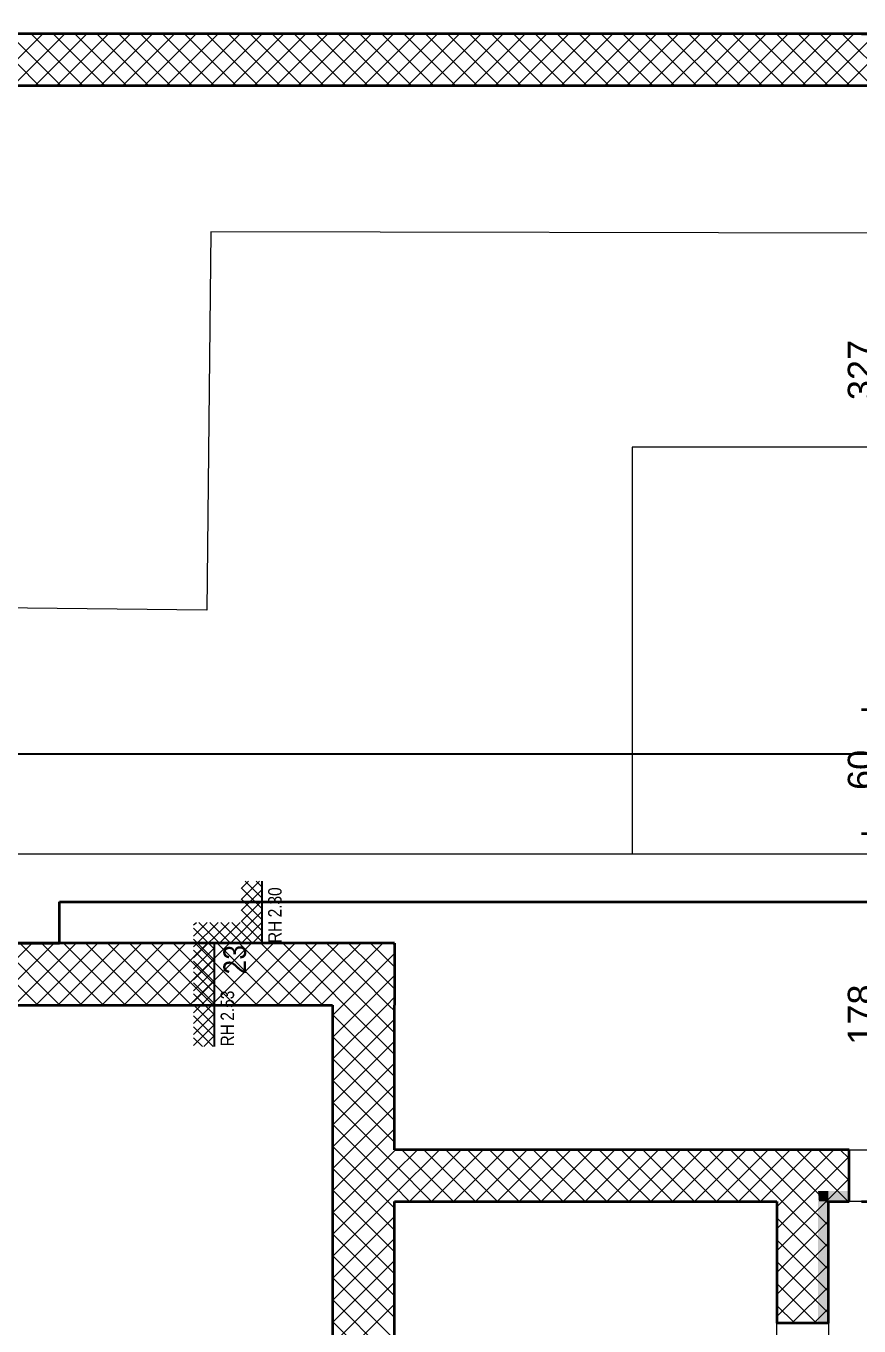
# Model space of a CAD drawing. Extents: x 885 to 2021, y 330 to 1122.
# Drawn here: x 1101.9 to 1182.5, y 712.5 to 838.3 of the extents above; entities that cross this region are included whole.
import ezdxf
from ezdxf.lldxf.tags import DXFTag

# ---------------------------------------------------------------- set-up
doc = ezdxf.new("R2010")
doc.units = 0
doc.layers.get('0').update_dxf_attribs({"lineweight": 25})
for name, color, linetype, lineweight in [('000 Kataster Abbruch', 7, 'Continuous', 25), ('010 Aussenwände Bauteilschraffuren Neu', 7, 'Continuous', 25), ('010 Aussenwände Neu', 7, 'Continuous', 25), ('015 Innenwände Bauteilschraffuren Neu', 7, 'Continuous', 25), ('015 Innenwände Neu', 7, 'Continuous', 25), ('027 Oberhalb Neu', 7, 'Continuous', 25), ('080 Raum Innen Kontur Neu', 7, 'Continuous', 25), ('160 Beschriftungen Ausführung Neu', 7, 'Continuous', 25), ('260 Kennzeichnung Sichtbeton Neu', 7, 'Continuous', 25)]:
    doc.layers.add(name, color=color, linetype=linetype, lineweight=lineweight)
doc.layers.add('S_Regenwasser_Einlage@DELETE-EINSTRICH', color=7, linetype='fein_strichliert', lineweight=25, true_color=0x0066cc)
doc.layers.add('S_T_Mass_Einlage', color=7, linetype='Continuous', lineweight=35, true_color=0x0080ff)
doc.styles.get("Standard").update_dxf_attribs({"font": 'arial.ttf'})
tags = doc.linetypes.add('fein_strichliert', pattern=[4, 1, -2, 1]).pattern_tags.tags
tags[8:9] = [DXFTag(74, 4), DXFTag(75, 0), DXFTag(340, '0'), DXFTag(46, 0.0), DXFTag(50, 0.0), DXFTag(44, 0.0), DXFTag(45, 0.0)]
tags[6:7] = [DXFTag(74, 4), DXFTag(75, 0), DXFTag(340, '0'), DXFTag(46, 0.0), DXFTag(50, 0.0), DXFTag(44, 0.0), DXFTag(45, 0.0)]
tags[4:5] = [DXFTag(74, 4), DXFTag(75, 0), DXFTag(340, '0'), DXFTag(46, 0.0), DXFTag(50, 0.0), DXFTag(44, 0.0), DXFTag(45, 0.0)]
tags = doc.linetypes.add('Strich 2_1mm', pattern=[0.003, 0.002, -0.001]).pattern_tags.tags
tags[6:7] = [DXFTag(74, 4), DXFTag(75, 0), DXFTag(340, '0'), DXFTag(46, 1.0), DXFTag(50, 0.0), DXFTag(44, 0.0), DXFTag(45, 0.0)]
tags[4:5] = [DXFTag(74, 4), DXFTag(75, 0), DXFTag(340, '0'), DXFTag(46, 1.0), DXFTag(50, 0.0), DXFTag(44, 0.0), DXFTag(45, 0.0)]
tags = doc.linetypes.add('Strichpunkt 3_1_1mm Achsen', pattern=[0.005, 0.003, -0.001, 0, -0.001]).pattern_tags.tags
tags[10:11] = [DXFTag(74, 4), DXFTag(75, 0), DXFTag(340, '0'), DXFTag(46, 1.0), DXFTag(50, 0.0), DXFTag(44, 0.0), DXFTag(45, 0.0)]
tags[8:9] = [DXFTag(74, 4), DXFTag(75, 0), DXFTag(340, '0'), DXFTag(46, 1.0), DXFTag(50, 0.0), DXFTag(44, 0.0), DXFTag(45, 0.0)]
tags[6:7] = [DXFTag(74, 4), DXFTag(75, 0), DXFTag(340, '0'), DXFTag(46, 1.0), DXFTag(50, 0.0), DXFTag(44, 0.0), DXFTag(45, 0.0)]
tags[4:5] = [DXFTag(74, 4), DXFTag(75, 0), DXFTag(340, '0'), DXFTag(46, 1.0), DXFTag(50, 0.0), DXFTag(44, 0.0), DXFTag(45, 0.0)]
tags = doc.linetypes.add('Strichpunkt 6_2_2mm Schnitt', pattern=[0.5, 0.3, -0.1, 0, -0.1]).pattern_tags.tags
tags[10:11] = [DXFTag(74, 4), DXFTag(75, 0), DXFTag(340, '0'), DXFTag(46, 1.0), DXFTag(50, 0.0), DXFTag(44, 0.0), DXFTag(45, 0.0)]
tags[8:9] = [DXFTag(74, 4), DXFTag(75, 0), DXFTag(340, '0'), DXFTag(46, 1.0), DXFTag(50, 0.0), DXFTag(44, 0.0), DXFTag(45, 0.0)]
tags[6:7] = [DXFTag(74, 4), DXFTag(75, 0), DXFTag(340, '0'), DXFTag(46, 1.0), DXFTag(50, 0.0), DXFTag(44, 0.0), DXFTag(45, 0.0)]
tags[4:5] = [DXFTag(74, 4), DXFTag(75, 0), DXFTag(340, '0'), DXFTag(46, 1.0), DXFTag(50, 0.0), DXFTag(44, 0.0), DXFTag(45, 0.0)]

# ---------------------------------------------------------------- blocks, each defined once
blk = doc.blocks.new('Referenz-A0T8DINEAL', base_point=(896.59, 372.19))
at = {"layer": '000 Kataster Abbruch', "color": 0, "linetype": 'Strich 2_1mm', "lineweight": 13, "ltscale": 0.002197}
for p, q in [((1119.8, 818.41), (1119.41, 781.81)), ((1191.28, 818.28), (1119.8, 818.41)), ((1119.41, 781.81), (1023.16, 782.83))]:
    blk.add_line(p, q, dxfattribs=at)
at = {"layer": '010 Aussenwände Bauteilschraffuren Neu', "color": 0, "linetype": 'Continuous', "lineweight": 0, "ltscale": 0.0169}
for p, q in [((1103.17, 832.6), (1098.17, 837.6)), ((1098.55, 832.6), (1103.55, 837.6)), ((1105.3, 832.6), (1100.3, 837.6)), ((1100.68, 832.6), (1105.68, 837.6)), ((1107.42, 832.6), (1102.42, 837.6)), ((1102.8, 832.6), (1107.8, 837.6)), ((1109.54, 832.6), (1104.54, 837.6)), ((1104.92, 832.6), (1109.92, 837.6)), ((1111.66, 832.6), (1106.66, 837.6)), ((1107.04, 832.6), (1112.04, 837.6)), ((1113.78, 832.6), (1108.78, 837.6)), ((1109.16, 832.6), (1114.16, 837.6)), ((1115.9, 832.6), (1110.9, 837.6)), ((1111.28, 832.6), (1116.28, 837.6)), ((1118.02, 832.6), (1113.02, 837.6)), ((1113.4, 832.6), (1118.4, 837.6)), ((1120.15, 832.6), (1115.15, 837.6)), ((1115.52, 832.6), (1120.52, 837.6)), ((1122.27, 832.6), (1117.27, 837.6)), ((1117.65, 832.6), (1122.65, 837.6)), ((1124.39, 832.6), (1119.39, 837.6)), ((1119.77, 832.6), (1124.77, 837.6)), ((1126.51, 832.6), (1121.51, 837.6)), ((1121.89, 832.6), (1126.89, 837.6)), ((1128.63, 832.6), (1123.63, 837.6)), ((1124.01, 832.6), (1129.01, 837.6)), ((1130.75, 832.6), (1125.75, 837.6)), ((1126.13, 832.6), (1131.13, 837.6)), ((1132.87, 832.6), (1127.87, 837.6)), ((1128.25, 832.6), (1133.25, 837.6)), ((1134.99, 832.6), (1129.99, 837.6)), ((1130.37, 832.6), (1135.37, 837.6)), ((1137.12, 832.6), (1132.12, 837.6)), ((1132.5, 832.6), (1137.5, 837.6)), ((1139.24, 832.6), (1134.24, 837.6)), ((1134.62, 832.6), (1139.62, 837.6)), ((1141.36, 832.6), (1136.36, 837.6)), ((1136.74, 832.6), (1141.74, 837.6)), ((1143.48, 832.6), (1138.48, 837.6)), ((1138.86, 832.6), (1143.86, 837.6)), ((1145.6, 832.6), (1140.6, 837.6)), ((1140.98, 832.6), (1145.98, 837.6)), ((1147.72, 832.6), (1142.72, 837.6)), ((1143.1, 832.6), (1148.1, 837.6)), ((1149.84, 832.6), (1144.84, 837.6)), ((1145.22, 832.6), (1150.22, 837.6)), ((1151.97, 832.6), (1146.97, 837.6)), ((1147.34, 832.6), (1152.34, 837.6)), ((1154.09, 832.6), (1149.09, 837.6)), ((1149.47, 832.6), (1154.47, 837.6)), ((1156.21, 832.6), (1151.21, 837.6)), ((1151.59, 832.6), (1156.59, 837.6)), ((1158.33, 832.6), (1153.33, 837.6)), ((1153.71, 832.6), (1158.71, 837.6)), ((1160.45, 832.6), (1155.45, 837.6)), ((1155.83, 832.6), (1160.83, 837.6)), ((1162.57, 832.6), (1157.57, 837.6)), ((1157.95, 832.6), (1162.95, 837.6)), ((1164.69, 832.6), (1159.69, 837.6)), ((1160.07, 832.6), (1165.07, 837.6)), ((1166.81, 832.6), (1161.81, 837.6)), ((1162.19, 832.6), (1167.19, 837.6)), ((1168.94, 832.6), (1163.94, 837.6)), ((1164.31, 832.6), (1169.31, 837.6)), ((1171.06, 832.6), (1166.06, 837.6)), ((1166.44, 832.6), (1171.44, 837.6)), ((1173.18, 832.6), (1168.18, 837.6)), ((1168.56, 832.6), (1173.56, 837.6)), ((1175.3, 832.6), (1170.3, 837.6)), ((1170.68, 832.6), (1175.68, 837.6)), ((1177.42, 832.6), (1172.42, 837.6)), ((1172.8, 832.6), (1177.8, 837.6)), ((1179.54, 832.6), (1174.54, 837.6)), ((1174.92, 832.6), (1179.92, 837.6)), ((1181.66, 832.6), (1176.66, 837.6)), ((1177.04, 832.6), (1182.04, 837.6)), ((1183.78, 832.6), (1178.78, 837.6)), ((1179.16, 832.6), (1184.16, 837.6)), ((1185.91, 832.6), (1180.91, 837.6)), ((1181.29, 832.6), (1186.29, 837.6))]:
    blk.add_line(p, q, dxfattribs=at)
at = {"layer": '010 Aussenwände Neu', "color": 0, "lineweight": 35}
for p, q in [((1527.88, 837.6), (1085.58, 837.6)), ((1085.58, 832.6), (1203.78, 832.6))]:
    blk.add_line(p, q, dxfattribs=at)
at = {"layer": '015 Innenwände Bauteilschraffuren Neu', "color": 0, "linetype": 'Continuous', "lineweight": 0, "ltscale": 0.0169}
for p, q in [((1096.53, 743.6), (1102.53, 749.6)), ((1103.08, 743.6), (1097.08, 749.6)), ((1098.65, 743.6), (1104.65, 749.6)), ((1105.2, 743.6), (1099.2, 749.6)), ((1100.77, 743.6), (1106.77, 749.6)), ((1107.32, 743.6), (1101.32, 749.6)), ((1102.89, 743.6), (1108.89, 749.6)), ((1109.44, 743.6), (1103.44, 749.6)), ((1105.01, 743.6), (1111.01, 749.6)), ((1111.56, 743.6), (1105.56, 749.6)), ((1107.13, 743.6), (1113.13, 749.6)), ((1113.69, 743.6), (1107.69, 749.6)), ((1109.26, 743.6), (1115.26, 749.6)), ((1115.81, 743.6), (1109.81, 749.6)), ((1111.38, 743.6), (1117.38, 749.6)), ((1117.93, 743.6), (1111.93, 749.6)), ((1113.5, 743.6), (1119.5, 749.6)), ((1120.05, 743.6), (1114.05, 749.6)), ((1115.62, 743.6), (1121.62, 749.6)), ((1122.17, 743.6), (1116.17, 749.6)), ((1117.74, 743.6), (1123.74, 749.6)), ((1124.29, 743.6), (1118.29, 749.6)), ((1119.86, 743.6), (1125.86, 749.6)), ((1126.41, 743.6), (1120.41, 749.6)), ((1121.98, 743.6), (1127.98, 749.6)), ((1128.54, 743.6), (1122.54, 749.6)), ((1124.11, 743.6), (1130.11, 749.6)), ((1130.66, 743.6), (1124.66, 749.6)), ((1126.23, 743.6), (1131.58, 748.95)), ((1131.58, 744.8), (1126.78, 749.6)), ((1131.58, 746.92), (1128.9, 749.6)), ((1131.58, 749.04), (1131.02, 749.6)), ((1131.58, 748.95), (1132.23, 749.6)), ((1131.58, 746.83), (1134.35, 749.6)), ((1131.58, 744.71), (1136.47, 749.6)), ((1134.3, 746.32), (1131.58, 749.04)), ((1132.59, 743.6), (1137.58, 748.59)), ((1135.36, 747.38), (1133.14, 749.6)), ((1136.42, 748.45), (1135.26, 749.6)), ((1137.48, 749.51), (1137.38, 749.6)), ((1137.58, 749.41), (1137.48, 749.51)), ((1137.58, 745.17), (1135.36, 747.38)), ((1137.58, 747.29), (1136.42, 748.45)), ((1128.35, 743.6), (1131.58, 746.83)), ((1133.24, 745.26), (1131.58, 746.92)), ((1137.02, 743.6), (1134.3, 746.32)), ((1134.71, 743.6), (1137.58, 746.47)), ((1132.18, 744.2), (1131.58, 744.8)), ((1134.9, 743.6), (1133.24, 745.26)), ((1130.47, 743.6), (1131.58, 744.71)), ((1131.58, 742.59), (1132.59, 743.6)), ((1131.58, 740.47), (1134.71, 743.6)), ((1131.58, 738.35), (1136.83, 743.6)), ((1132.78, 743.6), (1132.18, 744.2)), ((1137.58, 738.8), (1132.78, 743.6)), ((1137.58, 740.92), (1134.9, 743.6)), ((1136.83, 743.6), (1137.58, 744.35)), ((1137.58, 743.04), (1137.02, 743.6)), ((1137.58, 736.68), (1131.58, 742.68)), ((1131.58, 736.23), (1137.58, 742.23)), ((1137.58, 734.56), (1131.58, 740.56)), ((1131.58, 734.11), (1137.58, 740.11)), ((1137.58, 732.44), (1131.58, 738.44)), ((1131.58, 731.98), (1137.58, 737.98)), ((1137.58, 730.32), (1131.58, 736.32)), ((1131.58, 729.86), (1137.58, 735.86)), ((1137.58, 728.2), (1131.58, 734.2)), ((1131.58, 727.74), (1137.58, 733.74)), ((1137.58, 726.07), (1131.58, 732.07)), ((1131.58, 725.62), (1137.58, 731.62)), ((1137.58, 723.95), (1131.58, 729.95)), ((1131.58, 723.5), (1137.58, 729.5)), ((1137.58, 729.5), (1137.68, 729.6)), ((1137.58, 727.38), (1139.8, 729.6)), ((1137.58, 725.26), (1141.93, 729.6)), ((1143.29, 724.6), (1138.29, 729.6)), ((1139.05, 724.6), (1144.05, 729.6)), ((1145.41, 724.6), (1140.41, 729.6)), ((1141.17, 724.6), (1146.17, 729.6)), ((1147.54, 724.6), (1142.54, 729.6)), ((1143.29, 724.6), (1148.29, 729.6)), ((1149.66, 724.6), (1144.66, 729.6)), ((1145.41, 724.6), (1150.41, 729.6)), ((1151.78, 724.6), (1146.78, 729.6)), ((1147.53, 724.6), (1152.53, 729.6)), ((1153.9, 724.6), (1148.9, 729.6)), ((1149.65, 724.6), (1154.65, 729.6)), ((1156.02, 724.6), (1151.02, 729.6)), ((1151.77, 724.6), (1156.77, 729.6)), ((1158.14, 724.6), (1153.14, 729.6)), ((1153.9, 724.6), (1158.9, 729.6)), ((1160.26, 724.6), (1155.26, 729.6)), ((1156.02, 724.6), (1161.02, 729.6)), ((1162.38, 724.6), (1157.38, 729.6)), ((1158.14, 724.6), (1163.14, 729.6)), ((1164.51, 724.6), (1159.51, 729.6)), ((1160.26, 724.6), (1165.26, 729.6)), ((1166.63, 724.6), (1161.63, 729.6)), ((1162.38, 724.6), (1167.38, 729.6)), ((1168.75, 724.6), (1163.75, 729.6)), ((1164.5, 724.6), (1169.5, 729.6)), ((1170.87, 724.6), (1165.87, 729.6)), ((1166.62, 724.6), (1171.62, 729.6)), ((1172.99, 724.6), (1167.99, 729.6)), ((1168.74, 724.6), (1173.74, 729.6)), ((1175.11, 724.6), (1170.11, 729.6)), ((1170.87, 724.6), (1175.87, 729.6)), ((1177.23, 724.6), (1172.23, 729.6)), ((1172.99, 724.6), (1177.99, 729.6)), ((1179.36, 724.6), (1174.36, 729.6)), ((1175.11, 724.6), (1180.11, 729.6)), ((1181.48, 724.6), (1176.48, 729.6)), ((1177.23, 724.6), (1181.58, 728.95)), ((1181.58, 726.62), (1178.6, 729.6)), ((1181.58, 728.74), (1180.72, 729.6)), ((1137.58, 721.83), (1131.58, 727.83)), ((1131.58, 721.38), (1137.58, 727.38)), ((1141.17, 724.6), (1137.58, 728.2)), ((1139.05, 724.6), (1137.58, 726.07)), ((1179.35, 724.6), (1181.58, 726.83)), ((1137.58, 719.71), (1131.58, 725.71)), ((1131.58, 719.26), (1137.58, 725.26)), ((1181.47, 724.6), (1181.58, 724.71)), ((1137.58, 717.59), (1131.58, 723.59)), ((1174.58, 724.07), (1175.11, 724.6)), ((1174.58, 721.95), (1177.23, 724.6)), ((1174.58, 719.83), (1179.35, 724.6)), ((1179.58, 720.14), (1175.11, 724.6)), ((1179.58, 722.26), (1177.23, 724.6)), ((1179.58, 724.38), (1179.36, 724.6)), ((1131.58, 717.13), (1137.58, 723.13)), ((1179.58, 718.02), (1174.58, 723.02)), ((1174.58, 717.71), (1179.58, 722.71)), ((1137.58, 715.47), (1131.58, 721.47)), ((1131.58, 715.01), (1137.58, 721.01)), ((1179.58, 715.89), (1174.58, 720.89)), ((1174.58, 715.59), (1179.58, 720.59)), ((1137.58, 713.35), (1131.58, 719.35)), ((1131.58, 712.89), (1137.58, 718.89)), ((1179.58, 713.77), (1174.58, 718.77)), ((1174.58, 713.47), (1179.58, 718.47)), ((1137.58, 711.23), (1131.58, 717.23)), ((1131.58, 710.77), (1137.58, 716.77)), ((1178.43, 712.8), (1174.58, 716.65)), ((1176.04, 712.8), (1179.58, 716.34)), ((1137.58, 709.1), (1131.58, 715.1)), ((1131.58, 708.65), (1137.58, 714.65)), ((1176.31, 712.8), (1174.58, 714.53)), ((1178.16, 712.8), (1179.58, 714.22)), ((1137.58, 706.98), (1131.58, 712.98))]:
    blk.add_line(p, q, dxfattribs=at)
at = {"layer": '015 Innenwände Neu', "color": 0, "lineweight": 35}
for p, q in [((1137.58, 749.6), (1085.58, 749.6)), ((1137.58, 749.6), (1137.58, 743.6)), ((1085.58, 743.6), (1131.58, 743.6)), ((1131.58, 743.6), (1131.58, 580.6)), ((1137.58, 729.6), (1137.58, 743.6)), ((1181.58, 729.6), (1137.58, 729.6)), ((1181.58, 724.6), (1181.58, 729.6)), ((1137.58, 689.6), (1137.58, 724.6)), ((1137.58, 724.6), (1174.58, 724.6)), ((1174.58, 724.6), (1174.58, 712.8)), ((1179.58, 724.6), (1181.58, 724.6)), ((1179.58, 712.8), (1179.58, 724.6)), ((1179.58, 712.8), (1174.58, 712.8))]:
    blk.add_line(p, q, dxfattribs=at)
at = {"layer": '027 Oberhalb Neu', "color": 0, "linetype": 'Strichpunkt 6_2_2mm Schnitt', "lineweight": 13, "ltscale": 0.0169}
for p, q in [((1597.08, 797.6), (1160.58, 797.6)), ((1160.58, 797.6), (1160.58, 758.2))]:
    blk.add_line(p, q, dxfattribs=at)
at = {"layer": '027 Oberhalb Neu', "color": 0, "linetype": 'Strichpunkt 3_1_1mm Achsen', "lineweight": 13, "ltscale": 0.0169}
blk.add_line((1597.28, 758.2), (1100.38, 758.2), dxfattribs=at)
at = {"layer": '027 Oberhalb Neu', "color": 0, "linetype": 'Strichpunkt 3_1_1mm Achsen', "lineweight": 35, "ltscale": 0.1225}
for p, q in [((1105.18, 753.6), (1596.54, 753.6)), ((1105.18, 749.6), (1105.18, 753.6)), ((1035.78, 749.6), (1105.18, 749.6))]:
    blk.add_line(p, q, dxfattribs=at)
at = {"layer": '080 Raum Innen Kontur Neu', "color": 0, "linetype": 'Continuous', "lineweight": 13, "ltscale": 0.0169}
for p, q in [((1203.78, 832.6), (1085.58, 832.6)), ((1085.58, 749.6), (1137.58, 749.6)), ((1137.58, 749.6), (1137.58, 729.6)), ((1131.58, 743.6), (1085.58, 743.6)), ((1131.58, 672), (1131.58, 743.6)), ((1137.58, 729.6), (1203.78, 729.6)), ((1174.58, 724.6), (1137.58, 724.6)), ((1137.58, 724.6), (1137.58, 689.6)), ((1174.58, 689.6), (1174.58, 724.6)), ((1279.18, 724.6), (1179.58, 724.6)), ((1179.58, 724.6), (1179.58, 689.6))]:
    blk.add_line(p, q, dxfattribs=at)
at = {"layer": '160 Beschriftungen Ausführung Neu', "color": 0, "linetype": 'Continuous', "lineweight": 13, "ltscale": 0.0169}
for p, q in [((1122.75, 754.88), (1123.47, 755.6)), ((1122.75, 753.82), (1124.53, 755.6)), ((1124.75, 752.93), (1122.75, 754.93)), ((1124.75, 753.99), (1123.14, 755.6)), ((1124.75, 755.05), (1124.2, 755.6)), ((1122.75, 752.76), (1124.75, 754.76)), ((1124.75, 751.87), (1122.75, 753.87)), ((1122.75, 751.7), (1124.75, 753.7)), ((1121.71, 749.6), (1124.75, 752.64)), ((1124.75, 750.81), (1122.75, 752.81)), ((1118.15, 751.35), (1118.41, 751.6)), ((1118.15, 750.28), (1119.47, 751.6)), ((1118.15, 749.22), (1120.53, 751.6)), ((1118.15, 748.16), (1121.59, 751.6)), ((1120.65, 749.6), (1118.65, 751.6)), ((1121.71, 749.6), (1119.71, 751.6)), ((1120.65, 749.6), (1122.65, 751.6)), ((1122.77, 749.6), (1120.77, 751.6)), ((1123.84, 749.6), (1121.84, 751.6)), ((1124.75, 749.75), (1122.75, 751.75)), ((1122.77, 749.6), (1124.75, 751.58)), ((1120.15, 749.04), (1118.15, 751.04)), ((1120.15, 747.98), (1118.15, 749.98)), ((1123.84, 749.6), (1124.75, 750.52)), ((1118.15, 747.1), (1120.15, 749.1)), ((1120.15, 746.92), (1118.15, 748.92)), ((1118.15, 746.04), (1120.15, 748.04)), ((1120.15, 745.86), (1118.15, 747.86)), ((1118.15, 744.98), (1120.15, 746.98)), ((1120.15, 744.8), (1118.15, 746.8)), ((1118.15, 743.92), (1120.15, 745.92)), ((1120.15, 743.74), (1118.15, 745.74)), ((1118.15, 742.86), (1120.15, 744.86)), ((1120.15, 742.68), (1118.15, 744.68)), ((1118.15, 741.8), (1120.15, 743.8)), ((1120.15, 741.62), (1118.15, 743.62)), ((1118.15, 740.74), (1120.15, 742.74)), ((1120.15, 740.56), (1118.15, 742.56)), ((1118.15, 739.68), (1120.15, 741.68)), ((1120.05, 739.6), (1118.15, 741.5)), ((1118.99, 739.6), (1118.15, 740.44)), ((1119.14, 739.6), (1120.15, 740.62))]:
    blk.add_line(p, q, dxfattribs=at)
at = {"layer": '160 Beschriftungen Ausführung Neu', "color": 0, "linetype": 'Continuous', "lineweight": -2, "ltscale": 0.0625}
for p, q in [((1124.75, 755.6), (1124.75, 749.6)), ((1124.75, 749.6), (1120.15, 749.6)), ((1120.15, 749.6), (1120.15, 739.6))]:
    blk.add_line(p, q, dxfattribs=at)
at = {"layer": '260 Kennzeichnung Sichtbeton Neu', "color": 0, "linetype": 'Continuous', "lineweight": 0, "ltscale": 0.0169}
for points in [[(1178.58, 712.8), (1179.58, 712.8), (1178.58, 725.6)], [(1179.58, 724.6), (1179.58, 725.6), (1178.58, 725.6)], [(1179.58, 724.6), (1178.66, 724.6), (1178.58, 725.6)], [(1179.58, 724.6), (1181.58, 724.6), (1179.58, 725.6)], [(1181.58, 724.6), (1181.58, 725.6), (1179.58, 725.6)], [(1179.58, 712.8), (1179.58, 724.6), (1178.66, 724.6)]]:
    blk.add_solid(points, dxfattribs=at)
at = {"layer": '160 Beschriftungen Ausführung Neu', "color": 0, "linetype": 'Continuous', "lineweight": 13, "ltscale": 0.0169, "attachment_point": 1, "rotation": 90}
for s, insert, char_height in [('{\\fArial Narrow;2.30}', (1125.36, 752.09), 1.3), ('{\\fArial Narrow;RH}', (1125.36, 749.6), 1.3), ('{\\fArial Narrow;3}', (1121.03, 748), 2.2), ('{\\fArial Narrow;2}', (1121.03, 746.57), 2.2), ('{\\fArial Narrow;2.53}', (1120.76, 742.09), 1.3), ('{\\fArial Narrow;RH}', (1120.76, 739.6), 1.3)]:
    blk.add_mtext(s, dxfattribs=dict(at, insert=insert, char_height=char_height))
blk = doc.blocks.new('Abwasserleitung-A0T8DINIAL', base_point=(1086.48, 767.88))
at = {"color": 0, "linetype": 'ByBlock', "lineweight": -2, "ltscale": 0.25}
blk.add_line((1311.94, 767.88), (1086.48, 767.88), dxfattribs=at)
blk = doc.blocks.new('Maß-A0T8DISCAL', base_point=(1181.45, 723.86))
at = {"color": 0, "linetype": 'ByBlock', "lineweight": -2, "ltscale": 0.35}
for p, q in [((1185.52, 836.86), (1184.04, 838.35)), ((1182.78, 837.6), (1203.26, 837.6)), ((1184.78, 837.6), (1184.78, 724.6)), ((1185.52, 771.46), (1184.04, 772.95)), ((1182.78, 772.2), (1200.78, 772.2)), ((1182.78, 760.2), (1200.78, 760.2)), ((1185.52, 759.46), (1184.04, 760.95)), ((1185.52, 723.86), (1184.04, 725.35)), ((1182.78, 724.6), (1202.78, 724.6))]:
    blk.add_line(p, q, dxfattribs=at)
at = {"color": 0, "linetype": 'ByBlock', "lineweight": -2, "ltscale": 0.35, "char_height": 2.5, "attachment_point": 1, "rotation": 90}
for s, insert in [('{\\fArial;327}', (1181.45, 802.14)), ('{\\fArial;60}', (1181.45, 764.41)), ('{\\fArial;178}', (1181.45, 739.76))]:
    blk.add_mtext(s, dxfattribs=dict(at, insert=insert))

msp = doc.modelspace()

# ---------------------------------------------------------------- block references
at = {"color": 8, "lineweight": 25, "ltscale": 0.25, "true_color": 0x808080}
msp.add_blockref('Referenz-A0T8DINEAL', (896.59, 372.19), dxfattribs=at)
at = {"layer": 'S_Regenwasser_Einlage@DELETE-EINSTRICH', "ltscale": 0.25}
msp.add_blockref('Abwasserleitung-A0T8DINIAL', (1086.48, 767.88), dxfattribs=at)
at = {"layer": 'S_T_Mass_Einlage', "ltscale": 0.35}
msp.add_blockref('Maß-A0T8DISCAL', (1181.45, 723.86), dxfattribs=at)

doc.saveas('drawing.dxf')
